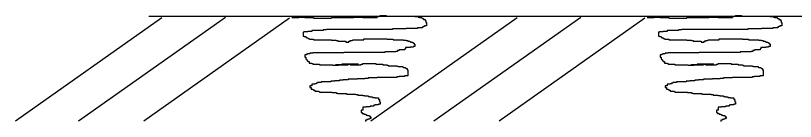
# Model space of a CAD drawing. Header units: metres. Extents: x 10100 to 12398, y 11888 to 13366.
# Drawn here: x 10099.8 to 10554.1, y 12467.6 to 12529.3 of the extents above; entities that cross this region are included whole.
import ezdxf

# ---------------------------------------------------------------- set-up
doc = ezdxf.new("R2010")
doc.units = ezdxf.units.M

# ---------------------------------------------------------------- blocks, each defined once
blk = doc.blocks.new('BL_6213')
for p, q in [((1252.46, 1.16), (1254.93, 1.16)), ((1252.46, 1.16), (1252.46, 1.16)), ((1252.46, -1.31), (1252.46, 1.16)), ((1254.93, 1.16), (1257.41, 1.16)), ((1254.93, 1.16), (1254.93, 1.16)), ((1257.41, 3.63), (1259.88, 3.63)), ((1257.41, 1.16), (1257.41, 3.63)), ((1259.88, 3.63), (1261.53, 3.63)), ((1259.88, 3.63), (1259.88, 3.63)), ((1261.53, 3.63), (1264.01, 3.63)), ((1261.53, 3.63), (1261.53, 3.63)), ((1264.01, 3.63), (1266.48, 3.63)), ((1264.01, 3.63), (1264.01, 3.63)), ((1266.48, 3.63), (1268.96, 3.63)), ((1266.48, 3.63), (1266.48, 3.63)), ((1268.96, 3.63), (1271.43, 3.63)), ((1268.96, 3.63), (1268.96, 3.63)), ((1271.43, 3.63), (1273.9, 3.63)), ((1271.43, 3.63), (1271.43, 3.63)), ((1273.9, 3.63), (1276.38, 3.63)), ((1273.9, 3.63), (1273.9, 3.63)), ((1276.38, 3.63), (1278.85, 3.63)), ((1276.38, 3.63), (1276.38, 3.63)), ((1278.85, 3.63), (1278.85, 1.16)), ((1278.85, 1.16), (1281.33, 1.16)), ((1281.33, 1.16), (1285.45, 1.16)), ((1281.33, 1.16), (1281.33, 1.16)), ((1285.45, 1.16), (1287.93, 1.16)), ((1285.45, 1.16), (1285.45, 1.16)), ((1287.93, 1.16), (1295.35, 1.16)), ((1287.93, 1.16), (1287.93, 1.16)), ((1295.35, 1.16), (1300.3, 1.16)), ((1295.35, 1.16), (1295.35, 1.16)), ((1300.3, 1.16), (1304.42, 1.16)), ((1300.3, 1.16), (1300.3, 1.16)), ((1304.42, 1.16), (1309.37, 1.16)), ((1304.42, 1.16), (1304.42, 1.16)), ((1309.37, 1.16), (1314.32, 1.16)), ((1309.37, 1.16), (1309.37, 1.16)), ((1314.32, 1.16), (1316.79, 1.16)), ((1314.32, 1.16), (1314.32, 1.16)), ((1316.79, 1.16), (1321.74, 1.16)), ((1316.79, 1.16), (1316.79, 1.16)), ((1321.74, 1.16), (1323.39, 1.16)), ((1321.74, 1.16), (1321.74, 1.16)), ((1323.39, 1.16), (1328.34, 1.16)), ((1323.39, 1.16), (1323.39, 1.16)), ((1328.34, 1.16), (1333.29, 1.16)), ((1328.34, 1.16), (1328.34, 1.16)), ((1333.29, 1.16), (1340.71, 1.16)), ((1333.29, 1.16), (1333.29, 1.16)), ((1340.71, 1.16), (1347.31, 1.16)), ((1340.71, 1.16), (1340.71, 1.16)), ((1347.31, 1.16), (1352.26, 1.16)), ((1347.31, 1.16), (1347.31, 1.16)), ((1352.26, 1.16), (1354.74, 1.16)), ((1352.26, 1.16), (1352.26, 1.16)), ((1354.74, 1.16), (1359.69, 1.16)), ((1354.74, 1.16), (1354.74, 1.16)), ((1359.69, 1.16), (1366.28, 1.16)), ((1359.69, 1.16), (1359.69, 1.16)), ((1366.28, 1.16), (1373.71, 1.16)), ((1366.28, 1.16), (1366.28, 1.16)), ((1373.71, 1.16), (1376.18, 1.16)), ((1373.71, 1.16), (1373.71, 1.16)), ((1376.18, 1.16), (1376.18, -1.31)), ((1376.18, 1.16), (1376.18, 1.16)), ((8.35, -506.84), (509.06, -6.13)), ((224.05, -506.84), (727.43, -3.46)), ((447.75, -506.84), (947.13, -7.46)), ((955.52, -5.43), (958, -5.43)), ((958, -5.43), (964.6, -5.43)), ((958, -5.43), (958, -5.43)), ((964.6, -5.43), (970.37, -5.43)), ((964.6, -5.43), (964.6, -5.43)), ((967.07, -6.26), (969.55, -6.26)), ((969.55, -6.26), (976.14, -6.26)), ((969.55, -6.26), (969.55, -6.26)), ((970.37, -5.43), (975.32, -5.43)), ((970.37, -5.43), (970.37, -5.43)), ((975.32, -5.43), (975.32, -5.43)), ((976.14, -6.26), (978.62, -6.26)), ((976.14, -6.26), (976.14, -6.26)), ((978.62, -3.78), (981.09, -3.78)), ((978.62, -6.26), (978.62, -3.78)), ((981.09, -3.78), (983.57, -3.78)), ((981.09, -3.78), (981.09, -3.78)), ((983.57, -3.78), (986.04, -3.78)), ((983.57, -3.78), (983.57, -3.78)), ((986.04, -3.78), (988.52, -3.78)), ((986.04, -3.78), (986.04, -3.78)), ((988.52, -3.78), (990.99, -3.78)), ((988.52, -3.78), (988.52, -3.78)), ((990.99, -3.78), (993.46, -3.78)), ((990.99, -3.78), (990.99, -3.78)), ((993.46, -3.78), (995.94, -3.78)), ((993.46, -3.78), (993.46, -3.78)), ((995.94, -3.78), (997.59, -3.78)), ((995.94, -3.78), (995.94, -3.78)), ((997.59, -3.78), (1000.06, -3.78)), ((997.59, -3.78), (997.59, -3.78)), ((1000.06, -3.78), (1000.06, -6.26)), ((1000.06, -6.26), (1002.54, -6.26)), ((1002.54, -6.26), (1005.01, -6.26)), ((1002.54, -6.26), (1002.54, -6.26)), ((1005.01, -6.26), (1009.96, -6.26)), ((1005.01, -6.26), (1005.01, -6.26)), ((1009.96, -6.26), (1014.91, -6.26)), ((1009.96, -6.26), (1009.96, -6.26)), ((1014.91, -6.26), (1016.56, -6.26)), ((1014.91, -6.26), (1014.91, -6.26)), ((1016.56, -6.26), (1021.51, -6.26)), ((1016.56, -6.26), (1016.56, -6.26)), ((1021.51, -6.26), (1023.98, -6.26)), ((1021.51, -6.26), (1021.51, -6.26)), ((1023.98, -6.26), (1026.46, -6.26)), ((1023.98, -6.26), (1023.98, -6.26)), ((1026.46, -6.26), (1028.93, -6.26)), ((1026.46, -6.26), (1026.46, -6.26)), ((1028.93, -6.26), (1028.93, -8.73)), ((1028.93, -8.73), (1031.41, -8.73)), ((1031.41, -8.73), (1033.88, -8.73)), ((1031.41, -8.73), (1031.41, -8.73)), ((1033.88, -8.73), (1036.36, -8.73)), ((1033.88, -8.73), (1033.88, -8.73)), ((1036.36, -8.73), (1040.48, -8.73)), ((1036.36, -8.73), (1036.36, -8.73)), ((1040.48, -8.73), (1042.95, -8.73)), ((1040.48, -8.73), (1040.48, -8.73)), ((1042.95, -8.73), (1050.38, -8.73)), ((1042.95, -8.73), (1042.95, -8.73)), ((1050.38, -8.73), (1055.33, -8.73)), ((1050.38, -8.73), (1050.38, -8.73)), ((1055.33, -8.73), (1057.8, -8.73)), ((1055.33, -8.73), (1055.33, -8.73)), ((1057.8, -8.73), (1061.93, -8.73)), ((1057.8, -8.73), (1057.8, -8.73)), ((1061.93, -8.73), (1064.4, -8.73)), ((1061.93, -8.73), (1061.93, -8.73)), ((1064.4, -8.73), (1066.87, -8.73)), ((1064.4, -8.73), (1064.4, -8.73)), ((1066.87, -8.73), (1069.35, -8.73)), ((1066.87, -8.73), (1066.87, -8.73)), ((1069.35, -8.73), (1074.3, -8.73)), ((1069.35, -8.73), (1069.35, -8.73)), ((1074.3, -8.73), (1076.77, -8.73)), ((1074.3, -8.73), (1074.3, -8.73)), ((1076.77, -8.73), (1080.9, -8.73)), ((1076.77, -8.73), (1076.77, -8.73)), ((1080.9, -8.73), (1083.37, -8.73)), ((1080.9, -8.73), (1080.9, -8.73)), ((1083.37, -8.73), (1085.84, -8.73)), ((1083.37, -8.73), (1083.37, -8.73)), ((1085.84, -8.73), (1090.79, -8.73)), ((1085.84, -8.73), (1085.84, -8.73)), ((1090.79, -6.26), (1095.74, -6.26)), ((1090.79, -8.73), (1090.79, -6.26)), ((1095.74, -6.26), (1099.87, -6.26)), ((1095.74, -6.26), (1095.74, -6.26)), ((1099.87, -6.26), (1102.34, -6.26)), ((1099.87, -6.26), (1099.87, -6.26)), ((1102.34, -6.26), (1107.29, -6.26)), ((1102.34, -6.26), (1102.34, -6.26)), ((1107.29, -6.26), (1109.76, -6.26)), ((1107.29, -6.26), (1107.29, -6.26)), ((1109.76, -6.26), (1114.71, -6.26)), ((1109.76, -6.26), (1109.76, -6.26)), ((1114.71, -6.26), (1117.19, -6.26)), ((1114.71, -6.26), (1114.71, -6.26)), ((1117.19, -6.26), (1118.84, -6.26)), ((1117.19, -6.26), (1117.19, -6.26)), ((1118.84, -6.26), (1121.31, -6.26)), ((1118.84, -6.26), (1118.84, -6.26)), ((1121.31, -6.26), (1123.79, -6.26)), ((1121.31, -6.26), (1121.31, -6.26)), ((1123.79, -6.26), (1128.74, -6.26)), ((1123.79, -6.26), (1123.79, -6.26)), ((1128.74, -6.26), (1131.21, -6.26)), ((1128.74, -6.26), (1128.74, -6.26)), ((1131.21, -6.26), (1133.68, -6.26)), ((1131.21, -6.26), (1131.21, -6.26)), ((1133.68, -6.26), (1136.16, -6.26)), ((1133.68, -6.26), (1133.68, -6.26)), ((1136.16, -6.26), (1140.28, -6.26)), ((1136.16, -6.26), (1136.16, -6.26)), ((1140.28, -6.26), (1142.76, -6.26)), ((1140.28, -6.26), (1140.28, -6.26)), ((1142.76, -6.26), (1147.71, -6.26)), ((1142.76, -6.26), (1142.76, -6.26)), ((1147.71, -6.26), (1150.18, -6.26)), ((1147.71, -6.26), (1147.71, -6.26)), ((1150.18, -6.26), (1152.66, -6.26)), ((1150.18, -6.26), (1150.18, -6.26)), ((1152.66, -6.26), (1157.6, -6.26)), ((1152.66, -6.26), (1152.66, -6.26)), ((1157.6, -6.26), (1159.25, -6.26)), ((1157.6, -6.26), (1157.6, -6.26)), ((1159.25, -6.26), (1164.2, -6.26)), ((1159.25, -6.26), (1159.25, -6.26)), ((1164.2, -6.26), (1166.68, -6.26)), ((1164.2, -6.26), (1164.2, -6.26)), ((1166.68, -3.78), (1169.15, -3.78)), ((1166.68, -6.26), (1166.68, -3.78)), ((1169.15, -3.78), (1171.63, -3.78)), ((1169.15, -3.78), (1169.15, -3.78)), ((1171.63, -3.78), (1176.58, -3.78)), ((1171.63, -3.78), (1171.63, -3.78)), ((1176.58, -3.78), (1180.7, -3.78)), ((1176.58, -3.78), (1176.58, -3.78)), ((1180.7, -3.78), (1183.17, -3.78)), ((1180.7, -3.78), (1180.7, -3.78)), ((1183.17, -3.78), (1185.65, -3.78)), ((1183.17, -3.78), (1183.17, -3.78)), ((1185.65, -3.78), (1188.12, -3.78)), ((1185.65, -3.78), (1185.65, -3.78)), ((1188.12, -3.78), (1190.6, -3.78)), ((1188.12, -3.78), (1188.12, -3.78)), ((1190.6, -3.78), (1193.07, -3.78)), ((1190.6, -3.78), (1190.6, -3.78)), ((1193.07, -3.78), (1195.55, -3.78)), ((1193.07, -3.78), (1193.07, -3.78)), ((1195.55, -3.78), (1198.02, -3.78)), ((1195.55, -3.78), (1195.55, -3.78)), ((1198.02, -3.78), (1198.02, -6.26)), ((1198.02, -6.26), (1199.67, -6.26)), ((1199.67, -6.26), (1202.14, -6.26)), ((1199.67, -6.26), (1199.67, -6.26)), ((1202.14, -6.26), (1204.62, -6.26)), ((1202.14, -6.26), (1202.14, -6.26)), ((1204.62, -6.26), (1209.57, -6.26)), ((1204.62, -6.26), (1204.62, -6.26)), ((1209.57, -6.26), (1214.52, -6.26)), ((1209.57, -6.26), (1209.57, -6.26)), ((1214.52, -6.26), (1221.12, -6.26)), ((1214.52, -6.26), (1214.52, -6.26)), ((1221.12, -6.26), (1226.06, -6.26)), ((1221.12, -6.26), (1221.12, -6.26)), ((1226.06, -6.26), (1233.49, -6.26)), ((1226.06, -6.26), (1226.06, -6.26)), ((1233.49, -6.26), (1235.96, -6.26)), ((1233.49, -6.26), (1233.49, -6.26)), ((1235.96, -6.26), (1240.91, -6.26)), ((1235.96, -6.26), (1235.96, -6.26)), ((1240.91, -6.26), (1242.56, -6.26)), ((1240.91, -6.26), (1240.91, -6.26)), ((1242.56, -6.26), (1245.04, -6.26)), ((1242.56, -6.26), (1242.56, -6.26)), ((1245.04, -6.26), (1247.51, -6.26)), ((1245.04, -6.26), (1245.04, -6.26)), ((1247.51, -1.31), (1249.98, -1.31)), ((1247.51, -1.31), (1247.51, -1.31)), ((1247.51, -6.26), (1247.51, -1.31)), ((1247.51, -6.26), (1247.51, -6.26)), ((1249.98, -1.31), (1252.46, -1.31)), ((1249.98, -1.31), (1249.98, -1.31)), ((1252.46, -1.31), (1252.46, -1.31)), ((1376.18, -1.31), (1381.13, -1.31)), ((1376.18, -1.31), (1376.18, -1.31)), ((1381.13, -1.31), (1382.78, -1.31)), ((1381.13, -1.31), (1381.13, -1.31)), ((1382.78, -1.31), (1387.73, -1.31)), ((1382.78, -1.31), (1382.78, -1.31)), ((1387.73, -1.31), (1387.73, -3.78)), ((1387.73, -1.31), (1387.73, -1.31)), ((1387.73, -3.78), (1392.68, -3.78)), ((1387.73, -3.78), (1387.73, -3.78)), ((1392.68, -3.78), (1392.68, -6.26)), ((1392.68, -6.26), (1395.15, -6.26)), ((1395.15, -6.26), (1400.1, -6.26)), ((1395.15, -6.26), (1395.15, -6.26)), ((1400.1, -6.26), (1400.1, -8.73)), ((1400.1, -8.73), (1402.58, -8.73)), ((1402.58, -8.73), (1402.58, -11.2)), ((1402.58, -11.2), (1406.7, -11.2)), ((1406.7, -11.2), (1406.7, -15.32)), ((1406.7, -15.32), (1409.17, -15.32)), ((1406.7, -15.32), (1406.7, -15.32)), ((1409.17, -15.32), (1411.65, -15.32)), ((1409.17, -15.32), (1409.17, -15.32)), ((1411.65, -15.32), (1411.65, -20.27)), ((1411.65, -20.27), (1414.12, -20.27)), ((1411.65, -20.27), (1411.65, -20.27)), ((1414.12, -20.27), (1414.12, -27.69)), ((1402.58, -51.59), (1402.58, -55.71)), ((1406.7, -51.59), (1402.58, -51.59)), ((1406.7, -49.12), (1406.7, -51.59)), ((1409.17, -49.12), (1406.7, -49.12)), ((1409.17, -46.65), (1409.17, -49.12)), ((1411.65, -46.65), (1409.17, -46.65)), ((1411.65, -46.65), (1411.65, -46.65)), ((1416.6, -46.65), (1411.65, -46.65)), ((1414.12, -27.69), (1414.12, -30.16)), ((1414.12, -27.69), (1414.12, -27.69)), ((1414.12, -30.16), (1416.6, -30.16)), ((1414.12, -30.16), (1414.12, -30.16)), ((1416.6, -30.16), (1416.6, -32.63)), ((1416.6, -30.16), (1416.6, -30.16)), ((1416.6, -32.63), (1416.6, -34.28)), ((1416.6, -32.63), (1416.6, -32.63)), ((1416.6, -34.28), (1416.6, -39.23)), ((1416.6, -34.28), (1416.6, -34.28)), ((1416.6, -39.23), (1416.6, -44.17)), ((1416.6, -39.23), (1416.6, -39.23)), ((1416.6, -44.17), (1416.6, -46.65)), ((1416.6, -44.17), (1416.6, -44.17)), ((1416.6, -46.65), (1416.6, -46.65)), ((993.46, -77.14), (993.46, -82.09)), ((997.59, -77.14), (993.46, -77.14)), ((997.59, -75.5), (997.59, -77.14)), ((1005.01, -75.5), (997.59, -75.5)), ((1005.01, -75.5), (1005.01, -75.5)), ((1009.96, -75.5), (1005.01, -75.5)), ((1009.96, -73.02), (1009.96, -75.5)), ((1014.91, -73.02), (1009.96, -73.02)), ((1014.91, -73.02), (1014.91, -73.02)), ((1023.98, -73.02), (1014.91, -73.02)), ((1023.98, -68.08), (1023.98, -73.02)), ((1036.36, -68.08), (1023.98, -68.08)), ((1023.98, -73.02), (1023.98, -73.02)), ((1036.36, -68.08), (1036.36, -68.08)), ((1040.48, -68.08), (1036.36, -68.08)), ((1040.48, -68.08), (1040.48, -68.08)), ((1047.9, -68.08), (1040.48, -68.08)), ((1047.9, -68.08), (1047.9, -68.08)), ((1052.85, -68.08), (1047.9, -68.08)), ((1052.85, -68.08), (1052.85, -68.08)), ((1057.8, -68.08), (1052.85, -68.08)), ((1057.8, -68.08), (1057.8, -68.08)), ((1061.93, -68.08), (1057.8, -68.08)), ((1061.93, -65.6), (1061.93, -68.08)), ((1064.4, -65.6), (1061.93, -65.6)), ((1064.4, -65.6), (1064.4, -65.6)), ((1074.3, -65.6), (1064.4, -65.6)), ((1074.3, -63.13), (1074.3, -65.6)), ((1085.84, -63.13), (1074.3, -63.13)), ((1085.84, -63.13), (1085.84, -63.13)), ((1095.74, -63.13), (1085.84, -63.13)), ((1095.74, -63.13), (1095.74, -63.13)), ((1112.24, -63.13), (1095.74, -63.13)), ((1112.24, -63.13), (1112.24, -63.13)), ((1117.19, -63.13), (1112.24, -63.13)), ((1117.19, -63.13), (1117.19, -63.13)), ((1126.26, -63.13), (1117.19, -63.13)), ((1126.26, -63.13), (1126.26, -63.13)), ((1133.68, -63.13), (1126.26, -63.13)), ((1133.68, -63.13), (1133.68, -63.13)), ((1142.76, -63.13), (1133.68, -63.13)), ((1142.76, -63.13), (1142.76, -63.13)), ((1150.18, -63.13), (1142.76, -63.13)), ((1150.18, -63.13), (1150.18, -63.13)), ((1159.25, -63.13), (1150.18, -63.13)), ((1159.25, -63.13), (1159.25, -63.13)), ((1176.58, -63.13), (1159.25, -63.13)), ((1176.58, -63.13), (1176.58, -63.13)), ((1198.02, -63.13), (1176.58, -63.13)), ((1198.02, -63.13), (1198.02, -63.13)), ((1219.47, -63.13), (1198.02, -63.13)), ((1219.47, -63.13), (1219.47, -63.13)), ((1245.04, -63.13), (1219.47, -63.13)), ((1245.04, -63.13), (1245.04, -63.13)), ((1252.46, -63.13), (1245.04, -63.13)), ((1252.46, -63.13), (1252.46, -63.13)), ((1266.48, -63.13), (1252.46, -63.13)), ((1266.48, -63.13), (1266.48, -63.13)), ((1278.85, -63.13), (1266.48, -63.13)), ((1278.85, -63.13), (1278.85, -63.13)), ((1290.4, -63.13), (1278.85, -63.13)), ((1290.4, -63.13), (1290.4, -63.13)), ((1300.3, -63.13), (1290.4, -63.13)), ((1300.3, -60.66), (1300.3, -63.13)), ((1304.42, -60.66), (1300.3, -60.66)), ((1304.42, -60.66), (1304.42, -60.66)), ((1311.85, -60.66), (1304.42, -60.66)), ((1311.85, -60.66), (1311.85, -60.66)), ((1316.79, -60.66), (1311.85, -60.66)), ((1316.79, -60.66), (1316.79, -60.66)), ((1325.87, -60.66), (1316.79, -60.66)), ((1325.87, -60.66), (1325.87, -60.66)), ((1330.82, -60.66), (1325.87, -60.66)), ((1330.82, -60.66), (1330.82, -60.66)), ((1333.29, -60.66), (1330.82, -60.66)), ((1333.29, -60.66), (1333.29, -60.66)), ((1338.24, -60.66), (1333.29, -60.66)), ((1338.24, -60.66), (1338.24, -60.66)), ((1347.31, -60.66), (1338.24, -60.66)), ((1347.31, -58.19), (1347.31, -60.66)), ((1352.26, -58.19), (1347.31, -58.19)), ((1352.26, -58.19), (1352.26, -58.19)), ((1363.81, -58.19), (1352.26, -58.19)), ((1363.81, -58.19), (1363.81, -58.19)), ((1368.76, -58.19), (1363.81, -58.19)), ((1368.76, -58.19), (1368.76, -58.19)), ((1381.13, -58.19), (1368.76, -58.19)), ((1381.13, -58.19), (1381.13, -58.19)), ((1385.26, -58.19), (1381.13, -58.19)), ((1385.26, -55.71), (1385.26, -58.19)), ((1390.2, -55.71), (1385.26, -55.71)), ((1390.2, -55.71), (1390.2, -55.71)), ((1397.63, -55.71), (1390.2, -55.71)), ((1397.63, -55.71), (1397.63, -55.71)), ((1402.58, -55.71), (1397.63, -55.71)), ((1402.58, -55.71), (1402.58, -55.71)), ((993.46, -82.09), (993.46, -84.56)), ((993.46, -82.09), (993.46, -82.09)), ((993.46, -84.56), (993.46, -87.04)), ((993.46, -84.56), (993.46, -84.56)), ((993.46, -87.04), (993.46, -89.51)), ((993.46, -87.04), (993.46, -87.04)), ((993.46, -89.51), (993.46, -91.98)), ((993.46, -89.51), (993.46, -89.51)), ((993.46, -91.98), (993.46, -96.1)), ((993.46, -91.98), (993.46, -91.98)), ((993.46, -96.1), (997.59, -96.1)), ((997.59, -96.1), (997.59, -98.58)), ((997.59, -96.1), (997.59, -96.1)), ((997.59, -98.58), (1002.54, -98.58)), ((997.59, -98.58), (997.59, -98.58)), ((1002.54, -98.58), (1002.54, -101.05)), ((1002.54, -101.05), (1005.01, -101.05)), ((1005.01, -101.05), (1005.01, -103.52)), ((1005.01, -103.52), (1007.49, -103.52)), ((1007.49, -103.52), (1009.96, -103.52)), ((1007.49, -103.52), (1007.49, -103.52)), ((1009.96, -103.52), (1009.96, -105.99)), ((1009.96, -105.99), (1012.44, -105.99)), ((1012.44, -105.99), (1012.44, -108.47)), ((1012.44, -108.47), (1016.56, -108.47)), ((1016.56, -108.47), (1016.56, -110.94)), ((1016.56, -110.94), (1023.98, -110.94)), ((1023.98, -110.94), (1028.93, -110.94)), ((1023.98, -110.94), (1023.98, -110.94)), ((1028.93, -110.94), (1028.93, -113.41)), ((1028.93, -113.41), (1033.88, -113.41)), ((1033.88, -113.41), (1038.01, -113.41)), ((1033.88, -113.41), (1033.88, -113.41)), ((1038.01, -113.41), (1045.43, -113.41)), ((1038.01, -113.41), (1038.01, -113.41)), ((1045.43, -113.41), (1047.9, -113.41)), ((1045.43, -113.41), (1045.43, -113.41)), ((1047.9, -113.41), (1057.8, -113.41)), ((1047.9, -113.41), (1047.9, -113.41)), ((1057.8, -113.41), (1064.4, -113.41)), ((1057.8, -113.41), (1057.8, -113.41)), ((1064.4, -113.41), (1074.3, -113.41)), ((1064.4, -113.41), (1064.4, -113.41)), ((1074.3, -113.41), (1080.9, -113.41)), ((1074.3, -113.41), (1074.3, -113.41)), ((1080.9, -113.41), (1085.84, -113.41)), ((1080.9, -113.41), (1080.9, -113.41)), ((1085.84, -113.41), (1090.79, -113.41)), ((1085.84, -113.41), (1085.84, -113.41)), ((1090.79, -113.41), (1090.79, -115.88)), ((1090.79, -115.88), (1095.74, -115.88)), ((1095.74, -115.88), (1099.87, -115.88)), ((1095.74, -115.88), (1095.74, -115.88)), ((1099.87, -115.88), (1107.29, -115.88)), ((1099.87, -115.88), (1099.87, -115.88)), ((1107.29, -115.88), (1107.29, -117.53)), ((1107.29, -117.53), (1112.24, -117.53)), ((1112.24, -117.53), (1112.24, -120.01)), ((1112.24, -120.01), (1118.84, -120.01)), ((1118.84, -120.01), (1123.79, -120.01)), ((1118.84, -120.01), (1118.84, -120.01)), ((1123.79, -120.01), (1131.21, -120.01)), ((1123.79, -120.01), (1123.79, -120.01)), ((1131.21, -120.01), (1140.28, -120.01)), ((1131.21, -120.01), (1131.21, -120.01)), ((1140.28, -120.01), (1140.28, -124.95)), ((1140.28, -124.95), (1145.23, -124.95)), ((1145.23, -124.95), (1150.18, -124.95)), ((1145.23, -124.95), (1145.23, -124.95)), ((1150.18, -120.01), (1155.13, -120.01)), ((1150.18, -124.95), (1150.18, -120.01)), ((1155.13, -117.53), (1161.73, -117.53)), ((1155.13, -120.01), (1155.13, -117.53)), ((1161.73, -115.88), (1164.2, -115.88)), ((1161.73, -117.53), (1161.73, -115.88)), ((1164.2, -113.41), (1174.1, -113.41)), ((1164.2, -115.88), (1164.2, -113.41)), ((1174.1, -113.41), (1183.17, -113.41)), ((1174.1, -113.41), (1174.1, -113.41)), ((1183.17, -113.41), (1190.6, -113.41)), ((1183.17, -113.41), (1183.17, -113.41)), ((1190.6, -113.41), (1195.55, -113.41)), ((1190.6, -113.41), (1190.6, -113.41)), ((1195.55, -113.41), (1202.14, -113.41)), ((1195.55, -113.41), (1195.55, -113.41)), ((1202.14, -108.47), (1207.09, -108.47)), ((1202.14, -113.41), (1202.14, -108.47)), ((1207.09, -108.47), (1212.04, -108.47)), ((1207.09, -108.47), (1207.09, -108.47)), ((1212.04, -108.47), (1214.52, -108.47)), ((1212.04, -108.47), (1212.04, -108.47)), ((1214.52, -108.47), (1223.59, -108.47)), ((1214.52, -108.47), (1214.52, -108.47)), ((1223.59, -108.47), (1233.49, -108.47)), ((1223.59, -108.47), (1223.59, -108.47)), ((1233.49, -108.47), (1235.96, -108.47)), ((1233.49, -108.47), (1233.49, -108.47)), ((1235.96, -108.47), (1238.44, -108.47)), ((1235.96, -108.47), (1235.96, -108.47)), ((1238.44, -108.47), (1240.91, -108.47)), ((1238.44, -108.47), (1238.44, -108.47)), ((1240.91, -108.47), (1247.51, -108.47)), ((1240.91, -108.47), (1240.91, -108.47)), ((1247.51, -108.47), (1249.98, -108.47)), ((1247.51, -108.47), (1247.51, -108.47)), ((1249.98, -108.47), (1254.93, -108.47)), ((1249.98, -108.47), (1249.98, -108.47)), ((1254.93, -108.47), (1264.01, -108.47)), ((1254.93, -108.47), (1254.93, -108.47)), ((1264.01, -108.47), (1268.96, -108.47)), ((1264.01, -108.47), (1264.01, -108.47)), ((1268.96, -108.47), (1273.9, -108.47)), ((1268.96, -108.47), (1268.96, -108.47)), ((1273.9, -108.47), (1281.33, -108.47)), ((1273.9, -108.47), (1273.9, -108.47)), ((1281.33, -108.47), (1281.33, -110.94)), ((1281.33, -110.94), (1287.93, -110.94)), ((1287.93, -110.94), (1292.88, -110.94)), ((1287.93, -110.94), (1287.93, -110.94)), ((1292.88, -110.94), (1297.82, -110.94)), ((1292.88, -110.94), (1292.88, -110.94)), ((1297.82, -110.94), (1301.95, -110.94)), ((1297.82, -110.94), (1297.82, -110.94)), ((1301.95, -110.94), (1301.95, -113.41)), ((1301.95, -113.41), (1309.37, -113.41)), ((1309.37, -113.41), (1314.32, -113.41)), ((1309.37, -113.41), (1309.37, -113.41)), ((1314.32, -113.41), (1316.79, -113.41)), ((1314.32, -113.41), (1314.32, -113.41)), ((1316.79, -113.41), (1319.27, -113.41)), ((1316.79, -113.41), (1316.79, -113.41)), ((1319.27, -113.41), (1323.39, -113.41)), ((1319.27, -113.41), (1319.27, -113.41)), ((1323.39, -113.41), (1325.87, -113.41)), ((1323.39, -113.41), (1323.39, -113.41)), ((1325.87, -113.41), (1328.34, -113.41)), ((1325.87, -113.41), (1325.87, -113.41)), ((1328.34, -113.41), (1333.29, -113.41)), ((1328.34, -113.41), (1328.34, -113.41)), ((1333.29, -113.41), (1338.24, -113.41)), ((1333.29, -113.41), (1333.29, -113.41)), ((1338.24, -113.41), (1338.24, -115.88)), ((1338.24, -115.88), (1342.36, -115.88)), ((1342.36, -115.88), (1344.84, -115.88)), ((1342.36, -115.88), (1342.36, -115.88)), ((1344.84, -115.88), (1347.31, -115.88)), ((1344.84, -115.88), (1344.84, -115.88)), ((1347.31, -115.88), (1347.31, -117.53)), ((1347.31, -117.53), (1352.26, -117.53)), ((1352.26, -117.53), (1352.26, -120.01)), ((1352.26, -120.01), (1354.74, -120.01)), ((1354.74, -120.01), (1359.69, -120.01)), ((1354.74, -120.01), (1354.74, -120.01)), ((1359.69, -120.01), (1359.69, -122.48)), ((1359.69, -122.48), (1362.16, -122.48)), ((1362.16, -122.48), (1362.16, -124.95)), ((1362.16, -124.95), (1366.28, -124.95)), ((1366.28, -124.95), (1368.76, -124.95)), ((1366.28, -124.95), (1366.28, -124.95)), ((1368.76, -124.95), (1368.76, -127.42)), ((1368.76, -127.42), (1371.23, -127.42)), ((1371.23, -127.42), (1371.23, -129.9)), ((1371.23, -129.9), (1373.71, -129.9)), ((1373.71, -129.9), (1373.71, -134.84)), ((1342.36, -157.92), (1342.36, -162.87)), ((1344.84, -157.92), (1342.36, -157.92)), ((1344.84, -151.33), (1344.84, -157.92)), ((1349.79, -151.33), (1344.84, -151.33)), ((1349.79, -151.33), (1349.79, -151.33)), ((1362.16, -151.33), (1349.79, -151.33)), ((1362.16, -148.86), (1362.16, -151.33)), ((1371.23, -148.86), (1362.16, -148.86)), ((1371.23, -146.38), (1371.23, -148.86)), ((1376.18, -146.38), (1371.23, -146.38)), ((1373.71, -134.84), (1376.18, -134.84)), ((1373.71, -134.84), (1373.71, -134.84)), ((1376.18, -134.84), (1376.18, -136.49)), ((1376.18, -134.84), (1376.18, -134.84)), ((1376.18, -136.49), (1376.18, -141.44)), ((1376.18, -136.49), (1376.18, -136.49)), ((1376.18, -141.44), (1376.18, -143.91)), ((1376.18, -141.44), (1376.18, -141.44)), ((1376.18, -143.91), (1376.18, -146.38)), ((1376.18, -143.91), (1376.18, -143.91)), ((1376.18, -146.38), (1376.18, -146.38)), ((1000.06, -186.77), (1000.06, -191.72)), ((1005.01, -186.77), (1000.06, -186.77)), ((1005.01, -184.3), (1005.01, -186.77)), ((1009.96, -184.3), (1005.01, -184.3)), ((1009.96, -181.83), (1009.96, -184.3)), ((1014.91, -181.83), (1009.96, -181.83)), ((1014.91, -181.83), (1014.91, -181.83)), ((1016.56, -181.83), (1014.91, -181.83)), ((1016.56, -179.35), (1016.56, -181.83)), ((1016.56, -179.35), (1016.56, -179.35)), ((1026.46, -179.35), (1016.56, -179.35)), ((1016.56, -181.83), (1016.56, -181.83)), ((1026.46, -177.7), (1026.46, -179.35)), ((1031.41, -177.7), (1026.46, -177.7)), ((1031.41, -177.7), (1031.41, -177.7)), ((1033.88, -177.7), (1031.41, -177.7)), ((1033.88, -177.7), (1033.88, -177.7)), ((1042.95, -177.7), (1033.88, -177.7)), ((1042.95, -177.7), (1042.95, -177.7)), ((1052.85, -177.7), (1042.95, -177.7)), ((1052.85, -177.7), (1052.85, -177.7)), ((1055.33, -177.7), (1052.85, -177.7)), ((1055.33, -177.7), (1055.33, -177.7)), ((1059.45, -177.7), (1055.33, -177.7)), ((1059.45, -177.7), (1059.45, -177.7)), ((1076.77, -177.7), (1059.45, -177.7)), ((1076.77, -177.7), (1076.77, -177.7)), ((1080.9, -177.7), (1076.77, -177.7)), ((1080.9, -177.7), (1080.9, -177.7)), ((1102.34, -177.7), (1080.9, -177.7)), ((1102.34, -177.7), (1102.34, -177.7)), ((1112.24, -177.7), (1102.34, -177.7)), ((1112.24, -177.7), (1112.24, -177.7)), ((1118.84, -177.7), (1112.24, -177.7)), ((1118.84, -177.7), (1118.84, -177.7)), ((1133.68, -177.7), (1118.84, -177.7)), ((1133.68, -175.23), (1133.68, -177.7)), ((1140.28, -175.23), (1133.68, -175.23)), ((1140.28, -175.23), (1140.28, -175.23)), ((1150.18, -175.23), (1140.28, -175.23)), ((1150.18, -175.23), (1150.18, -175.23)), ((1161.73, -175.23), (1150.18, -175.23)), ((1161.73, -175.23), (1161.73, -175.23)), ((1188.12, -175.23), (1161.73, -175.23)), ((1188.12, -175.23), (1188.12, -175.23)), ((1198.02, -175.23), (1188.12, -175.23)), ((1198.02, -175.23), (1198.02, -175.23)), ((1204.62, -175.23), (1198.02, -175.23)), ((1204.62, -175.23), (1204.62, -175.23)), ((1214.52, -175.23), (1204.62, -175.23)), ((1214.52, -175.23), (1214.52, -175.23)), ((1219.47, -175.23), (1214.52, -175.23)), ((1219.47, -175.23), (1219.47, -175.23)), ((1231.01, -175.23), (1219.47, -175.23)), ((1231.01, -175.23), (1231.01, -175.23)), ((1235.96, -175.23), (1231.01, -175.23)), ((1235.96, -175.23), (1235.96, -175.23)), ((1242.56, -175.23), (1235.96, -175.23)), ((1242.56, -175.23), (1242.56, -175.23)), ((1252.46, -175.23), (1242.56, -175.23)), ((1252.46, -175.23), (1252.46, -175.23)), ((1264.01, -175.23), (1252.46, -175.23)), ((1264.01, -175.23), (1264.01, -175.23)), ((1273.9, -175.23), (1264.01, -175.23)), ((1273.9, -172.76), (1273.9, -175.23)), ((1281.33, -172.76), (1273.9, -172.76)), ((1281.33, -172.76), (1281.33, -172.76)), ((1295.35, -172.76), (1281.33, -172.76)), ((1295.35, -172.76), (1295.35, -172.76)), ((1311.85, -172.76), (1295.35, -172.76)), ((1311.85, -170.29), (1311.85, -172.76)), ((1316.79, -170.29), (1311.85, -170.29)), ((1316.79, -165.34), (1316.79, -170.29)), ((1323.39, -165.34), (1316.79, -165.34)), ((1323.39, -162.87), (1323.39, -165.34)), ((1328.34, -162.87), (1323.39, -162.87)), ((1328.34, -162.87), (1328.34, -162.87)), ((1342.36, -162.87), (1328.34, -162.87)), ((1000.06, -191.72), (1000.06, -194.19)), ((1000.06, -191.72), (1000.06, -191.72)), ((1000.06, -194.19), (1000.06, -196.66)), ((1000.06, -194.19), (1000.06, -194.19)), ((1000.06, -196.66), (1000.06, -198.31)), ((1000.06, -196.66), (1000.06, -196.66)), ((1000.06, -198.31), (1002.54, -198.31)), ((1000.06, -198.31), (1000.06, -198.31)), ((1002.54, -198.31), (1002.54, -203.26)), ((1002.54, -203.26), (1002.54, -205.73)), ((1002.54, -203.26), (1002.54, -203.26)), ((1002.54, -205.73), (1002.54, -208.2)), ((1002.54, -205.73), (1002.54, -205.73)), ((1002.54, -208.2), (1005.01, -208.2)), ((1002.54, -208.2), (1002.54, -208.2)), ((1005.01, -208.2), (1005.01, -210.68)), ((1005.01, -210.68), (1007.49, -210.68)), ((1007.49, -210.68), (1007.49, -215.62)), ((1007.49, -215.62), (1009.96, -215.62)), ((1007.49, -215.62), (1007.49, -215.62)), ((1009.96, -215.62), (1009.96, -219.74)), ((1009.96, -215.62), (1009.96, -215.62)), ((1009.96, -219.74), (1014.91, -219.74)), ((1009.96, -219.74), (1009.96, -219.74)), ((1014.91, -219.74), (1014.91, -227.16)), ((1014.91, -227.16), (1019.03, -227.16)), ((1019.03, -227.16), (1023.98, -227.16)), ((1019.03, -227.16), (1019.03, -227.16)), ((1023.98, -227.16), (1023.98, -229.63)), ((1023.98, -229.63), (1026.46, -229.63)), ((1026.46, -229.63), (1026.46, -232.11)), ((1026.46, -232.11), (1036.36, -232.11)), ((1036.36, -232.11), (1042.95, -232.11)), ((1036.36, -232.11), (1036.36, -232.11)), ((1042.95, -232.11), (1050.38, -232.11)), ((1042.95, -232.11), (1042.95, -232.11)), ((1050.38, -232.11), (1050.38, -234.58)), ((1050.38, -234.58), (1059.45, -234.58)), ((1059.45, -234.58), (1064.4, -234.58)), ((1059.45, -234.58), (1059.45, -234.58)), ((1064.4, -234.58), (1066.87, -234.58)), ((1064.4, -234.58), (1064.4, -234.58)), ((1066.87, -234.58), (1071.82, -234.58)), ((1066.87, -234.58), (1066.87, -234.58)), ((1071.82, -234.58), (1076.77, -234.58)), ((1071.82, -234.58), (1071.82, -234.58)), ((1076.77, -234.58), (1080.9, -234.58)), ((1076.77, -234.58), (1076.77, -234.58)), ((1080.9, -234.58), (1088.32, -234.58)), ((1080.9, -234.58), (1080.9, -234.58)), ((1088.32, -234.58), (1093.27, -234.58)), ((1088.32, -234.58), (1088.32, -234.58)), ((1093.27, -234.58), (1095.74, -234.58)), ((1093.27, -234.58), (1093.27, -234.58)), ((1095.74, -234.58), (1095.74, -237.05)), ((1095.74, -237.05), (1102.34, -237.05)), ((1102.34, -237.05), (1107.29, -237.05)), ((1102.34, -237.05), (1102.34, -237.05)), ((1104.82, -234.58), (1104.82, -234.58)), ((1121.31, -234.58), (1104.82, -234.58)), ((1107.29, -237.05), (1114.71, -237.05)), ((1107.29, -237.05), (1107.29, -237.05)), ((1114.71, -234.58), (1117.19, -234.58)), ((1114.71, -237.05), (1114.71, -234.58)), ((1117.19, -234.58), (1121.31, -234.58)), ((1117.19, -234.58), (1117.19, -234.58)), ((1121.31, -234.58), (1121.31, -234.58)), ((1126.26, -234.58), (1121.31, -234.58)), ((1121.31, -234.58), (1123.79, -234.58)), ((1121.31, -234.58), (1121.31, -234.58)), ((1123.79, -234.58), (1126.26, -234.58)), ((1123.79, -234.58), (1123.79, -234.58)), ((1126.26, -232.11), (1126.26, -234.58)), ((1138.63, -232.11), (1126.26, -232.11)), ((1126.26, -234.58), (1128.74, -234.58)), ((1126.26, -234.58), (1126.26, -234.58)), ((1128.74, -234.58), (1131.21, -234.58)), ((1128.74, -234.58), (1128.74, -234.58)), ((1131.21, -234.58), (1138.63, -234.58)), ((1131.21, -234.58), (1131.21, -234.58)), ((1138.63, -232.11), (1138.63, -232.11)), ((1147.71, -232.11), (1138.63, -232.11)), ((1138.63, -234.58), (1147.71, -234.58)), ((1138.63, -234.58), (1138.63, -234.58)), ((1140.28, -232.11), (1145.23, -232.11)), ((1140.28, -232.11), (1140.28, -232.11)), ((1145.23, -232.11), (1147.71, -232.11)), ((1145.23, -232.11), (1145.23, -232.11)), ((1147.71, -232.11), (1152.66, -232.11)), ((1147.71, -232.11), (1147.71, -232.11)), ((1147.71, -232.11), (1147.71, -232.11)), ((1157.6, -232.11), (1147.71, -232.11)), ((1147.71, -232.11), (1152.66, -232.11)), ((1147.71, -234.58), (1147.71, -232.11)), ((1150.18, -232.11), (1152.66, -232.11)), ((1150.18, -232.11), (1150.18, -232.11)), ((1152.66, -232.11), (1150.18, -232.11)), ((1152.66, -232.11), (1155.13, -232.11)), ((1152.66, -232.11), (1152.66, -232.11)), ((1152.66, -232.11), (1155.13, -232.11)), ((1152.66, -232.11), (1152.66, -232.11)), ((1152.66, -232.11), (1152.66, -232.11)), ((1157.6, -232.11), (1152.66, -232.11)), ((1152.66, -232.11), (1155.13, -232.11)), ((1152.66, -232.11), (1152.66, -232.11)), ((1155.13, -232.11), (1155.13, -234.58)), ((1155.13, -232.11), (1157.6, -232.11)), ((1155.13, -232.11), (1155.13, -232.11)), ((1155.13, -232.11), (1159.25, -232.11)), ((1155.13, -232.11), (1155.13, -232.11)), ((1155.13, -234.58), (1159.25, -234.58)), ((1157.6, -232.11), (1157.6, -232.11)), ((1157.6, -232.11), (1157.6, -232.11)), ((1161.73, -232.11), (1157.6, -232.11)), ((1159.25, -232.11), (1164.2, -232.11)), ((1159.25, -232.11), (1159.25, -232.11)), ((1159.25, -234.58), (1164.2, -234.58)), ((1159.25, -234.58), (1159.25, -234.58)), ((1161.73, -232.11), (1161.73, -232.11)), ((1166.68, -232.11), (1161.73, -232.11)), ((1164.2, -232.11), (1169.15, -232.11)), ((1164.2, -232.11), (1164.2, -232.11)), ((1164.2, -234.58), (1171.63, -234.58)), ((1164.2, -234.58), (1164.2, -234.58)), ((1166.68, -232.11), (1166.68, -232.11)), ((1171.63, -232.11), (1166.68, -232.11)), ((1169.15, -232.11), (1171.63, -232.11)), ((1169.15, -232.11), (1169.15, -232.11)), ((1171.63, -232.11), (1171.63, -232.11)), ((1174.1, -232.11), (1171.63, -232.11)), ((1171.63, -232.11), (1176.58, -232.11)), ((1171.63, -232.11), (1171.63, -232.11)), ((1171.63, -234.58), (1174.1, -234.58)), ((1171.63, -234.58), (1171.63, -234.58)), ((1174.1, -232.11), (1174.1, -232.11)), ((1179.05, -232.11), (1174.1, -232.11)), ((1174.1, -234.58), (1179.05, -234.58)), ((1174.1, -234.58), (1174.1, -234.58)), ((1176.58, -232.11), (1179.05, -232.11)), ((1176.58, -232.11), (1176.58, -232.11)), ((1179.05, -232.11), (1179.05, -232.11)), ((1183.17, -232.11), (1179.05, -232.11)), ((1179.05, -232.11), (1183.17, -232.11)), ((1179.05, -232.11), (1179.05, -232.11)), ((1179.05, -234.58), (1180.7, -234.58)), ((1179.05, -234.58), (1179.05, -234.58)), ((1180.7, -234.58), (1185.65, -234.58)), ((1180.7, -234.58), (1180.7, -234.58)), ((1183.17, -232.11), (1183.17, -232.11)), ((1185.65, -234.58), (1188.12, -234.58)), ((1185.65, -234.58), (1185.65, -234.58)), ((1188.12, -234.58), (1190.6, -234.58)), ((1188.12, -234.58), (1188.12, -234.58)), ((1190.6, -234.58), (1193.07, -234.58)), ((1190.6, -234.58), (1190.6, -234.58)), ((1193.07, -232.11), (1198.02, -232.11)), ((1193.07, -234.58), (1193.07, -232.11)), ((1198.02, -229.63), (1199.67, -229.63)), ((1198.02, -232.11), (1198.02, -229.63)), ((1199.67, -229.63), (1204.62, -229.63)), ((1199.67, -229.63), (1199.67, -229.63)), ((1204.62, -229.63), (1207.09, -229.63)), ((1204.62, -229.63), (1204.62, -229.63)), ((1207.09, -229.63), (1209.57, -229.63)), ((1207.09, -229.63), (1207.09, -229.63)), ((1209.57, -229.63), (1216.99, -229.63)), ((1209.57, -229.63), (1209.57, -229.63)), ((1216.99, -229.63), (1221.12, -229.63)), ((1216.99, -229.63), (1216.99, -229.63)), ((1221.12, -229.63), (1223.59, -229.63)), ((1221.12, -229.63), (1221.12, -229.63)), ((1223.59, -229.63), (1226.06, -229.63)), ((1223.59, -229.63), (1223.59, -229.63)), ((1226.06, -229.63), (1233.49, -229.63)), ((1226.06, -229.63), (1226.06, -229.63)), ((1233.49, -229.63), (1235.96, -229.63)), ((1233.49, -229.63), (1233.49, -229.63)), ((1235.96, -229.63), (1242.56, -229.63)), ((1235.96, -229.63), (1235.96, -229.63)), ((1242.56, -229.63), (1242.56, -232.11)), ((1242.56, -232.11), (1245.04, -232.11)), ((1245.04, -232.11), (1249.98, -232.11)), ((1245.04, -232.11), (1245.04, -232.11)), ((1249.98, -232.11), (1252.46, -232.11)), ((1249.98, -232.11), (1249.98, -232.11)), ((1252.46, -232.11), (1254.93, -232.11)), ((1252.46, -232.11), (1252.46, -232.11)), ((1254.93, -232.11), (1259.88, -232.11)), ((1254.93, -232.11), (1254.93, -232.11)), ((1259.88, -232.11), (1264.01, -232.11)), ((1259.88, -232.11), (1259.88, -232.11)), ((1264.01, -232.11), (1266.48, -232.11)), ((1264.01, -232.11), (1264.01, -232.11)), ((1266.48, -232.11), (1266.48, -234.58)), ((1266.48, -234.58), (1271.43, -234.58)), ((1271.43, -234.58), (1273.9, -234.58)), ((1271.43, -234.58), (1271.43, -234.58)), ((1273.9, -234.58), (1276.38, -234.58)), ((1273.9, -234.58), (1273.9, -234.58)), ((1276.38, -234.58), (1281.33, -234.58)), ((1276.38, -234.58), (1276.38, -234.58)), ((1281.33, -234.58), (1281.33, -237.05)), ((1281.33, -237.05), (1282.98, -237.05)), ((1282.98, -237.05), (1285.45, -237.05)), ((1282.98, -237.05), (1282.98, -237.05)), ((1285.45, -237.05), (1285.45, -239.52)), ((1285.45, -239.52), (1290.4, -239.52)), ((1290.4, -239.52), (1297.82, -239.52)), ((1290.4, -239.52), (1290.4, -239.52)), ((1297.82, -239.52), (1301.95, -239.52)), ((1297.82, -239.52), (1297.82, -239.52)), ((1301.95, -239.52), (1304.42, -239.52)), ((1301.95, -239.52), (1301.95, -239.52)), ((1304.42, -239.52), (1309.37, -239.52)), ((1304.42, -239.52), (1304.42, -239.52)), ((1309.37, -239.52), (1311.85, -239.52)), ((1309.37, -239.52), (1309.37, -239.52)), ((1311.85, -239.52), (1314.32, -239.52)), ((1311.85, -239.52), (1311.85, -239.52)), ((1314.32, -239.52), (1314.32, -241.17)), ((1314.32, -241.17), (1316.79, -241.17)), ((1316.79, -241.17), (1319.27, -241.17)), ((1316.79, -241.17), (1316.79, -241.17)), ((1319.27, -241.17), (1319.27, -243.65)), ((1319.27, -243.65), (1325.87, -243.65)), ((1325.87, -243.65), (1333.29, -243.65)), ((1325.87, -243.65), (1325.87, -243.65)), ((1333.29, -243.65), (1335.77, -243.65)), ((1333.29, -243.65), (1333.29, -243.65)), ((1335.77, -243.65), (1335.77, -246.12)), ((1335.77, -246.12), (1338.24, -246.12)), ((1338.24, -246.12), (1338.24, -248.59)), ((1338.24, -248.59), (1340.71, -248.59)), ((1340.71, -248.59), (1342.36, -248.59)), ((1340.71, -248.59), (1340.71, -248.59)), ((1342.36, -248.59), (1344.84, -248.59)), ((1342.36, -248.59), (1342.36, -248.59)), ((1344.84, -248.59), (1344.84, -251.06)), ((1344.84, -248.59), (1344.84, -248.59)), ((1344.84, -251.06), (1347.31, -251.06)), ((1344.84, -251.06), (1344.84, -251.06)), ((1347.31, -251.06), (1347.31, -253.54)), ((1347.31, -253.54), (1349.79, -253.54)), ((1349.79, -253.54), (1349.79, -260.13)), ((1349.79, -260.13), (1352.26, -260.13)), ((1349.79, -260.13), (1349.79, -260.13)), ((1352.26, -260.13), (1352.26, -267.55)), ((1314.32, -293.93), (1314.32, -296.4)), ((1323.39, -293.93), (1314.32, -293.93)), ((1323.39, -291.45), (1323.39, -293.93)), ((1328.34, -291.45), (1323.39, -291.45)), ((1328.34, -291.45), (1328.34, -291.45)), ((1340.71, -291.45), (1328.34, -291.45)), ((1340.71, -288.98), (1340.71, -291.45)), ((1352.26, -288.98), (1340.71, -288.98)), ((1352.26, -267.55), (1352.26, -270.02)), ((1352.26, -267.55), (1352.26, -267.55)), ((1352.26, -270.02), (1352.26, -272.5)), ((1352.26, -270.02), (1352.26, -270.02)), ((1352.26, -272.5), (1352.26, -277.44)), ((1352.26, -272.5), (1352.26, -272.5)), ((1352.26, -277.44), (1352.26, -279.91)), ((1352.26, -277.44), (1352.26, -277.44)), ((1352.26, -279.91), (1352.26, -281.56)), ((1352.26, -279.91), (1352.26, -279.91)), ((1352.26, -281.56), (1352.26, -284.04)), ((1352.26, -281.56), (1352.26, -281.56)), ((1352.26, -284.04), (1352.26, -288.98)), ((1352.26, -284.04), (1352.26, -284.04)), ((1352.26, -288.98), (1352.26, -288.98)), ((1042.95, -320.3), (1042.95, -324.42)), ((1055.33, -320.3), (1042.95, -320.3)), ((1055.33, -317.83), (1055.33, -320.3)), ((1064.4, -317.83), (1055.33, -317.83)), ((1064.4, -317.83), (1064.4, -317.83)), ((1080.9, -317.83), (1064.4, -317.83)), ((1080.9, -317.83), (1080.9, -317.83)), ((1088.32, -317.83), (1080.9, -317.83)), ((1088.32, -315.36), (1088.32, -317.83)), ((1093.27, -315.36), (1088.32, -315.36)), ((1093.27, -315.36), (1093.27, -315.36)), ((1102.34, -315.36), (1093.27, -315.36)), ((1102.34, -312.88), (1102.34, -315.36)), ((1104.82, -312.88), (1102.34, -312.88)), ((1104.82, -312.88), (1104.82, -312.88)), ((1118.84, -312.88), (1104.82, -312.88)), ((1118.84, -310.41), (1118.84, -312.88)), ((1131.21, -310.41), (1118.84, -310.41)), ((1131.21, -307.94), (1131.21, -310.41)), ((1147.71, -307.94), (1131.21, -307.94)), ((1147.71, -305.47), (1147.71, -307.94)), ((1161.73, -305.47), (1147.71, -305.47)), ((1161.73, -305.47), (1161.73, -305.47)), ((1179.05, -305.47), (1161.73, -305.47)), ((1179.05, -302.99), (1179.05, -305.47)), ((1195.55, -302.99), (1179.05, -302.99)), ((1195.55, -302.99), (1195.55, -302.99)), ((1204.62, -302.99), (1195.55, -302.99)), ((1204.62, -301.34), (1204.62, -302.99)), ((1216.99, -301.34), (1204.62, -301.34)), ((1216.99, -298.87), (1216.99, -301.34)), ((1228.54, -298.87), (1216.99, -298.87)), ((1228.54, -298.87), (1228.54, -298.87)), ((1247.51, -298.87), (1228.54, -298.87)), ((1247.51, -296.4), (1247.51, -298.87)), ((1249.98, -296.4), (1247.51, -296.4)), ((1249.98, -296.4), (1249.98, -296.4)), ((1268.96, -296.4), (1249.98, -296.4)), ((1268.96, -296.4), (1268.96, -296.4)), ((1276.38, -296.4), (1268.96, -296.4)), ((1276.38, -296.4), (1276.38, -296.4)), ((1285.45, -296.4), (1276.38, -296.4)), ((1285.45, -296.4), (1285.45, -296.4)), ((1292.88, -296.4), (1285.45, -296.4)), ((1292.88, -296.4), (1292.88, -296.4)), ((1306.9, -296.4), (1292.88, -296.4)), ((1306.9, -296.4), (1306.9, -296.4)), ((1314.32, -296.4), (1306.9, -296.4)), ((1016.56, -336.79), (1016.56, -343.38)), ((1023.98, -336.79), (1016.56, -336.79)), ((1016.56, -343.38), (1016.56, -345.86)), ((1016.56, -343.38), (1016.56, -343.38)), ((1016.56, -345.86), (1021.51, -345.86)), ((1016.56, -345.86), (1016.56, -345.86)), ((1021.51, -345.86), (1021.51, -353.27)), ((1023.98, -329.37), (1023.98, -336.79)), ((1033.88, -329.37), (1023.98, -329.37)), ((1023.98, -336.79), (1023.98, -336.79)), ((1033.88, -326.9), (1033.88, -329.37)), ((1038.01, -326.9), (1033.88, -326.9)), ((1038.01, -324.42), (1038.01, -326.9)), ((1042.95, -324.42), (1038.01, -324.42)), ((1021.51, -353.27), (1026.46, -353.27)), ((1026.46, -353.27), (1026.46, -355.75)), ((1026.46, -355.75), (1028.93, -355.75)), ((1028.93, -355.75), (1028.93, -358.22)), ((1028.93, -358.22), (1033.88, -358.22)), ((1033.88, -358.22), (1033.88, -362.34)), ((1033.88, -362.34), (1040.48, -362.34)), ((1040.48, -362.34), (1047.9, -362.34)), ((1040.48, -362.34), (1040.48, -362.34)), ((1047.9, -362.34), (1047.9, -364.81)), ((1047.9, -364.81), (1050.38, -364.81)), ((1050.38, -364.81), (1050.38, -367.29)), ((1050.38, -367.29), (1061.93, -367.29)), ((1061.93, -367.29), (1069.35, -367.29)), ((1061.93, -367.29), (1061.93, -367.29)), ((1069.35, -367.29), (1078.42, -367.29)), ((1069.35, -367.29), (1069.35, -367.29)), ((1078.42, -367.29), (1085.84, -367.29)), ((1078.42, -367.29), (1078.42, -367.29)), ((1085.84, -367.29), (1093.27, -367.29)), ((1085.84, -367.29), (1085.84, -367.29)), ((1093.27, -367.29), (1093.27, -369.76)), ((1093.27, -369.76), (1099.87, -369.76)), ((1099.87, -369.76), (1107.29, -369.76)), ((1099.87, -369.76), (1099.87, -369.76)), ((1107.29, -369.76), (1107.29, -372.23)), ((1107.29, -372.23), (1112.24, -372.23)), ((1112.24, -372.23), (1112.24, -374.7)), ((1112.24, -374.7), (1121.31, -374.7)), ((1121.31, -374.7), (1126.26, -374.7)), ((1121.31, -374.7), (1121.31, -374.7)), ((1126.26, -374.7), (1138.63, -374.7)), ((1126.26, -374.7), (1126.26, -374.7)), ((1138.63, -374.7), (1142.76, -374.7)), ((1138.63, -374.7), (1138.63, -374.7)), ((1142.76, -374.7), (1142.76, -377.18)), ((1142.76, -377.18), (1152.66, -377.18)), ((1152.66, -377.18), (1161.73, -377.18)), ((1152.66, -377.18), (1152.66, -377.18)), ((1161.73, -377.18), (1174.1, -377.18)), ((1161.73, -377.18), (1161.73, -377.18)), ((1174.1, -377.18), (1174.1, -379.65)), ((1174.1, -379.65), (1180.7, -379.65)), ((1180.7, -379.65), (1180.7, -382.12)), ((1180.7, -382.12), (1188.12, -382.12)), ((1188.12, -382.12), (1198.02, -382.12)), ((1188.12, -382.12), (1188.12, -382.12)), ((1198.02, -382.12), (1198.02, -383.77)), ((1198.02, -383.77), (1204.62, -383.77)), ((1204.62, -383.77), (1204.62, -386.24)), ((1204.62, -386.24), (1209.57, -386.24)), ((1209.57, -386.24), (1216.99, -386.24)), ((1209.57, -386.24), (1209.57, -386.24)), ((1216.99, -386.24), (1216.99, -388.72)), ((1216.99, -388.72), (1223.59, -388.72)), ((1223.59, -388.72), (1223.59, -391.19)), ((1223.59, -391.19), (1226.06, -391.19)), ((1226.06, -391.19), (1231.01, -391.19)), ((1226.06, -391.19), (1226.06, -391.19)), ((1231.01, -391.19), (1231.01, -393.66)), ((1231.01, -393.66), (1235.96, -393.66)), ((1235.96, -393.66), (1240.91, -393.66)), ((1235.96, -393.66), (1235.96, -393.66)), ((1240.91, -393.66), (1240.91, -396.14)), ((1240.91, -396.14), (1245.04, -396.14)), ((1245.04, -396.14), (1252.46, -396.14)), ((1245.04, -396.14), (1245.04, -396.14)), ((1252.46, -396.14), (1252.46, -403.55)), ((1252.46, -403.55), (1254.93, -403.55)), ((1252.46, -403.55), (1252.46, -403.55)), ((1252.46, -426.63), (1252.46, -429.11)), ((1257.41, -426.63), (1252.46, -426.63)), ((1254.93, -403.55), (1254.93, -407.68)), ((1254.93, -403.55), (1254.93, -403.55)), ((1254.93, -407.68), (1254.93, -412.62)), ((1254.93, -407.68), (1254.93, -407.68)), ((1254.93, -412.62), (1254.93, -415.09)), ((1254.93, -412.62), (1254.93, -412.62)), ((1254.93, -415.09), (1257.41, -415.09)), ((1254.93, -415.09), (1254.93, -415.09)), ((1257.41, -415.09), (1257.41, -422.51)), ((1257.41, -422.51), (1257.41, -424.16)), ((1257.41, -422.51), (1257.41, -422.51)), ((1257.41, -424.16), (1257.41, -426.63)), ((1257.41, -424.16), (1257.41, -424.16)), ((1257.41, -426.63), (1257.41, -426.63)), ((1198.02, -441.47), (1198.02, -448.06)), ((1204.62, -441.47), (1198.02, -441.47)), ((1198.02, -448.06), (1198.02, -450.54)), ((1198.02, -448.06), (1198.02, -448.06)), ((1198.02, -450.54), (1198.02, -455.48)), ((1198.02, -450.54), (1198.02, -450.54)), ((1204.62, -441.47), (1204.62, -441.47)), ((1209.57, -441.47), (1204.62, -441.47)), ((1209.57, -439), (1209.57, -441.47)), ((1209.57, -439), (1209.57, -439)), ((1223.59, -439), (1209.57, -439)), ((1209.57, -441.47), (1209.57, -441.47)), ((1223.59, -436.52), (1223.59, -439)), ((1226.06, -436.52), (1223.59, -436.52)), ((1226.06, -436.52), (1226.06, -436.52)), ((1235.96, -436.52), (1226.06, -436.52)), ((1235.96, -431.58), (1235.96, -436.52)), ((1240.91, -431.58), (1235.96, -431.58)), ((1235.96, -436.52), (1235.96, -436.52)), ((1240.91, -429.11), (1240.91, -431.58)), ((1252.46, -429.11), (1240.91, -429.11)), ((1193.07, -455.48), (1193.07, -465.37)), ((1198.02, -455.48), (1193.07, -455.48)), ((1193.07, -465.37), (1193.07, -467.02)), ((1193.07, -465.37), (1193.07, -465.37)), ((1193.07, -467.02), (1195.55, -467.02)), ((1193.07, -467.02), (1193.07, -467.02)), ((1195.55, -467.02), (1195.55, -471.97)), ((1195.55, -471.97), (1202.14, -471.97)), ((1195.55, -471.97), (1195.55, -471.97)), ((1198.02, -455.48), (1198.02, -455.48)), ((1202.14, -471.97), (1202.14, -474.44)), ((1202.14, -474.44), (1207.09, -474.44)), ((1207.09, -474.44), (1207.09, -476.91)), ((1207.09, -476.91), (1209.57, -476.91)), ((1209.57, -476.91), (1209.57, -479.39)), ((1209.57, -479.39), (1214.52, -479.39)), ((1214.52, -479.39), (1214.52, -481.86)), ((1207.09, -503.29), (1207.09, -507.41)), ((1212.04, -503.29), (1207.09, -503.29)), ((1207.09, -507.41), (1207.09, -509.88)), ((1207.09, -507.41), (1207.09, -507.41)), ((1212.04, -500.82), (1212.04, -503.29)), ((1212.04, -500.82), (1212.04, -500.82)), ((1216.99, -500.82), (1212.04, -500.82)), ((1212.04, -503.29), (1212.04, -503.29)), ((1214.52, -481.86), (1216.99, -481.86)), ((1216.99, -481.86), (1221.12, -481.86)), ((1216.99, -481.86), (1216.99, -481.86)), ((1216.99, -498.34), (1216.99, -500.82)), ((1221.12, -498.34), (1216.99, -498.34)), ((1221.12, -481.86), (1221.12, -484.33)), ((1221.12, -484.33), (1223.59, -484.33)), ((1221.12, -495.87), (1221.12, -498.34)), ((1226.06, -495.87), (1221.12, -495.87)), ((1223.59, -484.33), (1223.59, -488.45)), ((1223.59, -484.33), (1223.59, -484.33)), ((1223.59, -488.45), (1226.06, -488.45)), ((1223.59, -488.45), (1223.59, -488.45)), ((1226.06, -488.45), (1226.06, -490.93)), ((1226.06, -488.45), (1226.06, -488.45)), ((1226.06, -490.93), (1226.06, -493.4)), ((1226.06, -490.93), (1226.06, -490.93)), ((1226.06, -493.4), (1226.06, -495.87)), ((1226.06, -493.4), (1226.06, -493.4)), ((1226.06, -495.87), (1226.06, -495.87)), ((1207.09, -509.88), (1207.09, -509.88))]:
    blk.add_line(p, q)

msp = doc.modelspace()

# ---------------------------------------------------------------- linework, layer by layer
msp.add_lwpolyline([(10888.9, 12528.82), (10177.51, 12528.82)])

# ---------------------------------------------------------------- block references
at = {"xscale": 0.17, "yscale": 0.12, "zscale": 0.17}
for p in [(10098.4, 12528.82), (10305.41, 12528.82)]:
    msp.add_blockref('BL_6213', p, dxfattribs=at)

doc.saveas('drawing.dxf')
